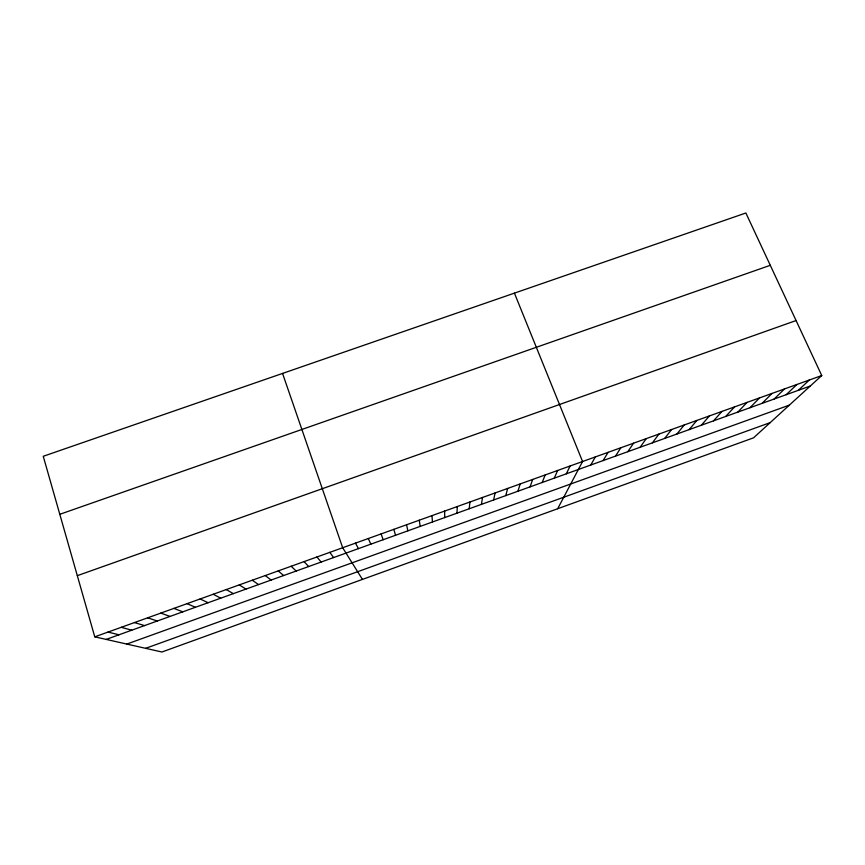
<?xml version="1.0" encoding="UTF-8"?>
<svg xmlns="http://www.w3.org/2000/svg" width="865" height="865" viewBox="0 0 865 865"><rect width="100%" height="100%" fill="white"/><g stroke="black" fill="none" stroke-linecap="round" stroke-linejoin="round"><path stroke-width="1.3" d="M456.99 513.161L457.282 506.544M469.219 508.761L469.9 502.003M481.427 504.371L482.508 497.472M493.612 499.981L495.094 492.953M505.776 495.602L507.647 488.433M517.93 491.233L520.189 483.935M530.05 486.876L532.71 479.437M542.16 482.519L545.199 474.939M554.249 478.161L557.676 470.463M566.316 473.825L570.132 465.986M557.687 508.728L582.567 461.51L514.416 293.138M590.752 465.035L595.347 456.915M603.121 460.58L608.117 452.33M615.469 456.136L620.854 447.746M627.806 451.703L633.58 443.183M640.111 447.27L646.274 438.62M652.394 442.848L658.957 434.057M664.666 438.436L671.608 429.516M676.906 434.025L684.237 424.975M689.135 429.624L696.844 420.444M701.331 425.234L709.441 415.914M713.517 420.855L722.005 411.405M725.681 416.476L734.547 406.896M737.823 412.108L747.068 402.387M749.944 407.739L759.567 397.9M762.054 403.393L772.045 393.413M774.132 399.046L784.501 388.936M786.199 394.7L796.946 384.471M798.233 390.364L809.359 380.005M821.75 375.551L753.534 437.831L161.917 652.005L94.761 636.835L43.25 456.288L745.868 212.995L821.75 375.551L94.761 636.835M126.82 644.068L789.345 405.134M145.644 648.328L770.174 422.628M106.157 639.408L810.256 386.039M77.309 575.668L796.081 320.547M59.804 514.307L770.283 265.306M108.006 632.066L118.981 634.791M121.241 627.32L131.772 630.196M134.453 622.573L144.542 625.6M147.634 617.826L157.3 621.005M160.793 613.101L170.027 616.421M173.93 608.376L182.742 611.847M187.045 603.662L195.425 607.284M200.139 598.958L208.087 602.732M213.212 594.255L220.737 598.18M226.262 589.573L233.355 593.639M239.281 584.891L245.963 589.097M252.288 580.22L258.538 584.578M265.263 575.549L271.102 580.058M278.216 570.9L283.644 575.539M291.159 566.251L296.154 571.041M304.069 561.601L308.654 566.543M316.958 556.974L321.131 562.055M329.825 552.346L333.587 557.568M362.446 579.409L342.67 547.729L282.552 373.421M355.493 543.123L358.434 548.626M368.295 538.527L370.825 544.172M381.065 533.932L383.195 539.717M393.824 529.348L395.543 535.273M406.561 524.774L407.869 530.84M419.276 520.2L420.185 526.407M431.959 515.637L432.468 521.984M444.632 511.085L444.74 517.573"/></g></svg>
